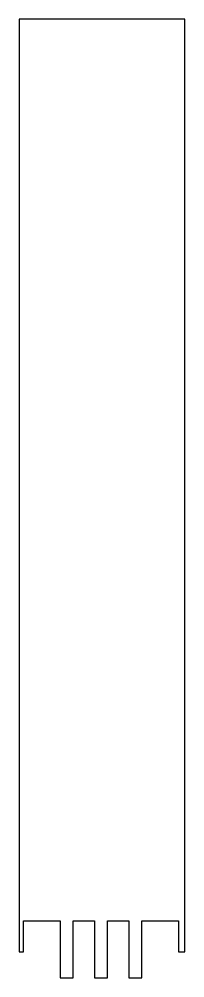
# Model space of a CAD drawing. Header units: millimetres. Extents: x -32 to 32, y 270 to 640.
import ezdxf

# ---------------------------------------------------------------- set-up
doc = ezdxf.new("R2010")
doc.units = ezdxf.units.MM
doc.layers.get('0').update_dxf_attribs({"linetype": 'CONTINUOUS'})

msp = doc.modelspace()

# ---------------------------------------------------------------- linework, layer by layer
msp.add_lwpolyline([(-2.95, 291.6), (-2.95, 269.6), (2.05, 269.6), (2.05, 291.6), (10.3, 291.6), (10.3, 269.6), (15.3, 269.6), (15.3, 291.59), (29.45, 291.6), (29.45, 279.6), (31.95, 279.6), (31.95, 639.6), (-32.05, 639.6), (-32.05, 279.6), (-30.43, 279.6), (-30.38, 291.55), (-16.2, 291.6), (-16.2, 269.6), (-11.2, 269.6), (-11.2, 291.6)], close=True)

doc.saveas('drawing.dxf')
